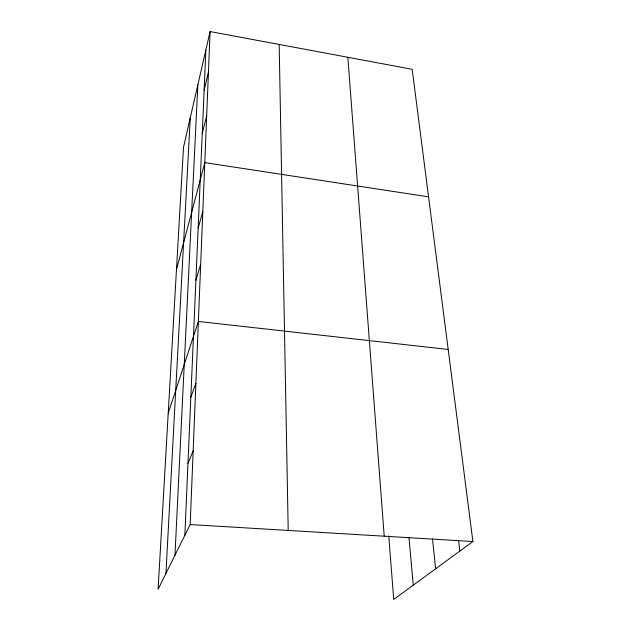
<?xml version="1.0" encoding="UTF-8"?>
<svg xmlns="http://www.w3.org/2000/svg" width="631" height="631" viewBox="0 0 631 631"><rect width="100%" height="100%" fill="white"/><g stroke="black" fill="none" stroke-linecap="round" stroke-linejoin="round"><path stroke-width="0.95" d="M210.084 31.55L183.503 147.268L158.105 589.275L190.176 524.55L210.084 31.55L412.169 69.3L472.895 541.532L393.736 599.45L388.728 535.829M184.851 535.301L205.872 49.888M174.976 555.233L197.858 84.783M165.945 573.461L190.278 117.776M204.129 90.249L208.443 72.202M202.251 133.456L206.684 115.781M176.467 269.705L204.791 162.624L428.567 196.856M198.15 228.177L202.819 211.574M195.894 280.227L200.69 264.357M168.225 413.179L198.379 321.447L448.191 349.456M190.83 397.222L195.878 383.396M187.967 463.288L193.157 450.834M190.176 524.55L472.895 541.532M458.603 540.388L459.889 551.044M432.487 538.756L435.635 568.791M408.959 537.557L413.273 585.158M347.839 57.279L384.216 536.2M279.17 44.454L288.209 530.434"/></g></svg>
